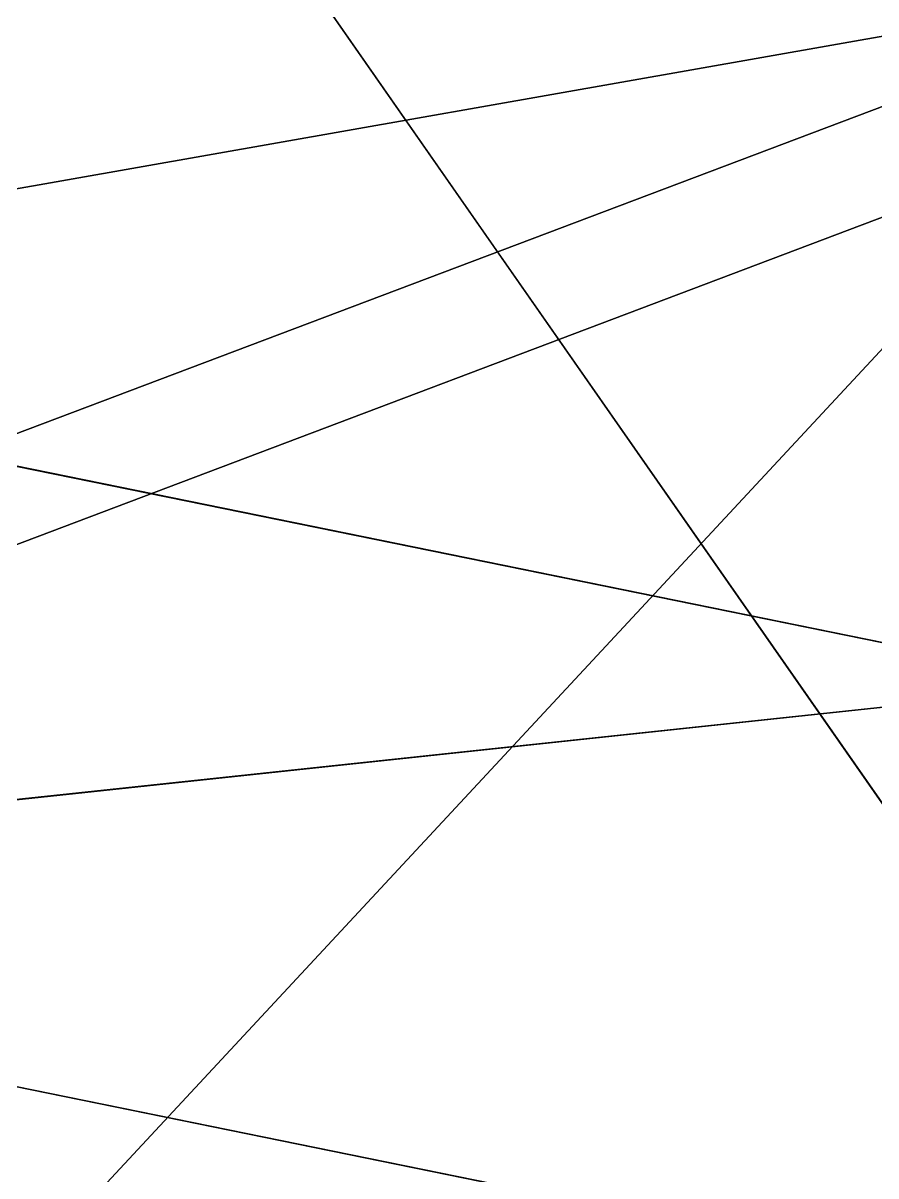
# Model space of a CAD drawing. Header units: metres. Extents: x 503497 to 504361, y 6966567 to 6966857.
# Drawn here: x 504140.5559 to 504140.7676, y 6966711.3917 to 6966711.6779 of the extents above; entities that cross this region are included whole.
import ezdxf

# ---------------------------------------------------------------- set-up
doc = ezdxf.new("R2010")
doc.units = ezdxf.units.M

msp = doc.modelspace()

# ---------------------------------------------------------------- linework, layer by layer
at = {"layer": 'SHADOW_APPROVED_20260111T072000'}
for points in [[(504167.8718, 6966707.8869), (504167.5638, 6966705.9126), (504094.39, 6966720.8166), (504094.698, 6966722.7909), (504167.8718, 6966707.8869)], [(504167.5638, 6966705.9126), (504170.7929, 6966705.4089), (504097.6191, 6966720.3129), (504094.39, 6966720.8166), (504167.5638, 6966705.9126)], [(504170.7929, 6966705.4089), (504170.0047, 6966700.3561), (504096.8309, 6966715.2601), (504097.6191, 6966720.3129), (504170.7929, 6966705.4089)]]:
    msp.add_lwpolyline(points, close=True, dxfattribs=at)
at = {"layer": 'SHADOW_APPROVED_20260314T074000'}
for points in [[(504128.3574, 6966713.6393), (504140.8554, 6966711.6898), (504053.1009, 6966696.2334), (504040.6029, 6966698.1829), (504128.3574, 6966713.6393)], [(504140.8554, 6966711.6898), (504140.7719, 6966711.1544), (504053.0174, 6966695.698), (504053.1009, 6966696.2334), (504140.8554, 6966711.6898)], [(504140.8554, 6966711.6898), (504140.8554, 6966711.6898), (504053.1009, 6966696.2334), (504053.1009, 6966696.2334), (504140.8554, 6966711.6898)]]:
    msp.add_lwpolyline(points, close=True, dxfattribs=at)
at = {"layer": 'SHADOW_APPROVED_20260426T070000'}
for points in [[(504128.3574, 6966713.6393), (504140.8554, 6966711.6898), (503923.7278, 6966629.628), (503911.2298, 6966631.5775), (504128.3574, 6966713.6393)], [(504144.1851, 6966710.622), (504144.5661, 6966713.0647), (503927.4385, 6966631.0029), (503927.0575, 6966628.5602), (504144.1851, 6966710.622)], [(504144.5661, 6966713.0647), (504153.1826, 6966711.7206), (503936.055, 6966629.6588), (503927.4385, 6966631.0029), (504144.5661, 6966713.0647)], [(504140.8554, 6966711.6898), (504140.7719, 6966711.1544), (503923.6443, 6966629.0926), (503923.7278, 6966629.628), (504140.8554, 6966711.6898)], [(504140.8554, 6966711.6898), (504140.8554, 6966711.6898), (503923.7278, 6966629.628), (503923.7278, 6966629.628), (504140.8554, 6966711.6898)]]:
    msp.add_lwpolyline(points, close=True, dxfattribs=at)
at = {"layer": 'SHADOW_APPROVED_20260621T090000'}
for points in [[(504128.3574, 6966713.6393), (504140.8554, 6966711.6898), (504082.3391, 6966648.7582), (504069.8411, 6966650.7077), (504128.3574, 6966713.6393)], [(504140.8554, 6966711.6898), (504140.7719, 6966711.1544), (504082.2556, 6966648.2228), (504082.3391, 6966648.7582), (504140.8554, 6966711.6898)], [(504140.8554, 6966711.6898), (504140.8554, 6966711.6898), (504082.3391, 6966648.7582), (504082.3391, 6966648.7582), (504140.8554, 6966711.6898)]]:
    msp.add_lwpolyline(points, close=True, dxfattribs=at)
at = {"layer": 'SHADOW_APPROVED_20260621T140000'}
for points in [[(504127.901, 6966729.9403), (504129.6052, 6966740.8657), (504172.1523, 6966679.8428), (504170.4481, 6966668.9174), (504127.901, 6966729.9403)], [(504138.0232, 6966728.3614), (504127.901, 6966729.9403), (504170.4481, 6966668.9174), (504180.5703, 6966667.3385), (504138.0232, 6966728.3614)]]:
    msp.add_lwpolyline(points, close=True, dxfattribs=at)
at = {"layer": 'SHADOW_APPROVED_20261221T150000'}
for points in [[(504127.8093, 6966710.1258), (504128.3574, 6966713.6393), (504166.0513, 6966717.6596), (504165.5032, 6966714.1461), (504127.8093, 6966710.1258)], [(504125.9354, 6966710.4181), (504127.8093, 6966710.1258), (504165.5032, 6966714.1461), (504163.6293, 6966714.4384), (504125.9354, 6966710.4181)]]:
    msp.add_lwpolyline(points, close=True, dxfattribs=at)
at = {"layer": 'SHADOW_COMPARATOR_RL48_20260111T072000'}
for points in [[(504167.8718, 6966707.8869), (504167.5638, 6966705.9126), (504121.9365, 6966715.206), (504122.2445, 6966717.1803), (504167.8718, 6966707.8869)], [(504167.5638, 6966705.9126), (504170.7929, 6966705.4089), (504125.1656, 6966714.7023), (504121.9365, 6966715.206), (504167.5638, 6966705.9126)], [(504170.7929, 6966705.4089), (504170.0047, 6966700.3561), (504124.3774, 6966709.6495), (504125.1656, 6966714.7023), (504170.7929, 6966705.4089)]]:
    msp.add_lwpolyline(points, close=True, dxfattribs=at)
at = {"layer": 'SHADOW_COMPARATOR_RL48_20260314T074000'}
for points in [[(504128.3574, 6966713.6393), (504140.8554, 6966711.6898), (504086.1363, 6966702.052), (504073.6383, 6966704.0015), (504128.3574, 6966713.6393)], [(504140.8554, 6966711.6898), (504140.7719, 6966711.1544), (504086.0528, 6966701.5166), (504086.1363, 6966702.052), (504140.8554, 6966711.6898)], [(504140.8554, 6966711.6898), (504140.8554, 6966711.6898), (504086.1363, 6966702.052), (504086.1363, 6966702.052), (504140.8554, 6966711.6898)]]:
    msp.add_lwpolyline(points, close=True, dxfattribs=at)
at = {"layer": 'SHADOW_COMPARATOR_RL48_20260426T070000'}
for points in [[(504128.3574, 6966713.6393), (504140.8554, 6966711.6898), (504005.4661, 6966660.5204), (503992.9681, 6966662.4699), (504128.3574, 6966713.6393)], [(504144.1851, 6966710.622), (504144.5661, 6966713.0647), (504009.1768, 6966661.8953), (504008.7958, 6966659.4526), (504144.1851, 6966710.622)], [(504144.5661, 6966713.0647), (504153.1826, 6966711.7206), (504017.7933, 6966660.5512), (504009.1768, 6966661.8953), (504144.5661, 6966713.0647)], [(504140.8554, 6966711.6898), (504140.7719, 6966711.1544), (504005.3826, 6966659.985), (504005.4661, 6966660.5204), (504140.8554, 6966711.6898)], [(504140.8554, 6966711.6898), (504140.8554, 6966711.6898), (504005.4661, 6966660.5204), (504005.4661, 6966660.5204), (504140.8554, 6966711.6898)]]:
    msp.add_lwpolyline(points, close=True, dxfattribs=at)
at = {"layer": 'SHADOW_COMPARATOR_RL48_20260621T090000'}
for points in [[(504128.3574, 6966713.6393), (504140.8554, 6966711.6898), (504104.3677, 6966672.449), (504091.8697, 6966674.3985), (504128.3574, 6966713.6393)], [(504140.8554, 6966711.6898), (504140.7719, 6966711.1544), (504104.2842, 6966671.9136), (504104.3677, 6966672.449), (504140.8554, 6966711.6898)], [(504140.8554, 6966711.6898), (504140.8554, 6966711.6898), (504104.3677, 6966672.449), (504104.3677, 6966672.449), (504140.8554, 6966711.6898)]]:
    msp.add_lwpolyline(points, close=True, dxfattribs=at)
at = {"layer": 'SHADOW_COMPARATOR_RL48_20260621T140000'}
for points in [[(504127.901, 6966729.9403), (504129.6052, 6966740.8657), (504153.8672, 6966706.068), (504152.163, 6966695.1426), (504127.901, 6966729.9403)], [(504138.0232, 6966728.3614), (504127.901, 6966729.9403), (504152.163, 6966695.1426), (504162.2852, 6966693.5637), (504138.0232, 6966728.3614)]]:
    msp.add_lwpolyline(points, close=True, dxfattribs=at)
at = {"layer": 'SHADOW_COMPARATOR_RL48_20261221T150000'}
for points in [[(504127.8093, 6966710.1258), (504128.3574, 6966713.6393), (504151.8613, 6966716.1462), (504151.3132, 6966712.6327), (504127.8093, 6966710.1258)], [(504125.9354, 6966710.4181), (504127.8093, 6966710.1258), (504151.3132, 6966712.6327), (504149.4393, 6966712.925), (504125.9354, 6966710.4181)]]:
    msp.add_lwpolyline(points, close=True, dxfattribs=at)

doc.saveas('drawing.dxf')
